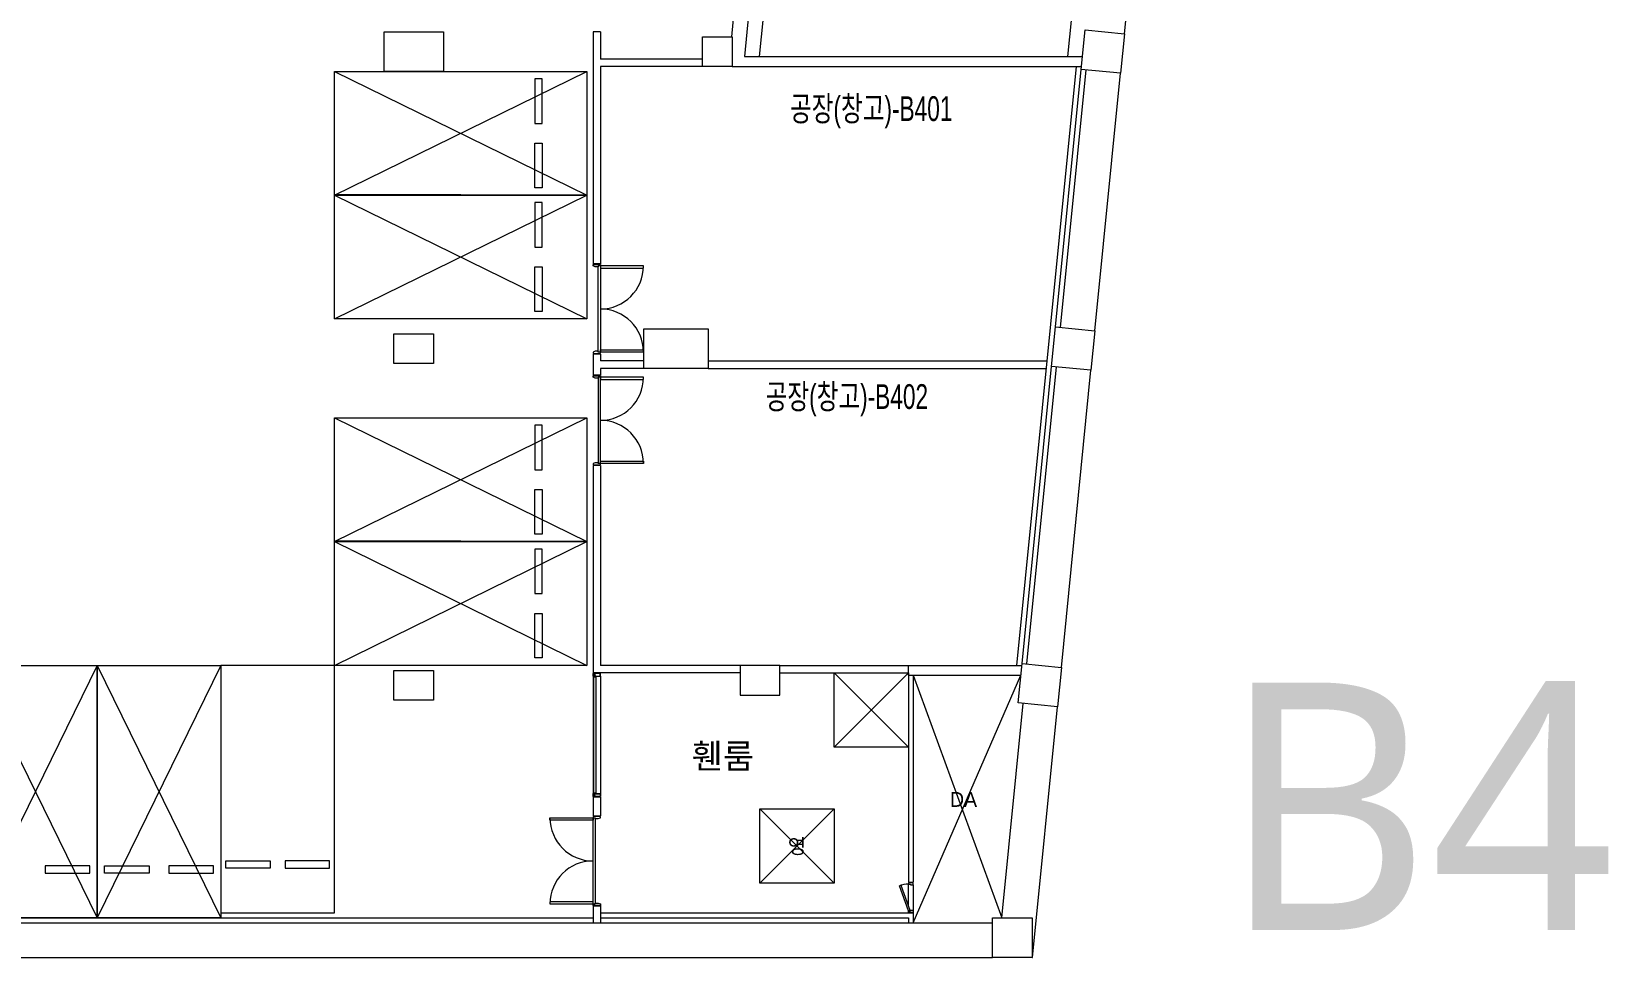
# Model space of a CAD drawing. Header units: millimetres. Extents: x 43806 to 399860, y -65551 to 59129.
# Drawn here: x 185250 to 217128, y -64843 to -46138 of the extents above; entities that cross this region are included whole.
import ezdxf
from ezdxf.enums import TextEntityAlignment as Align

# ---------------------------------------------------------------- set-up
doc = ezdxf.new("R2010")
doc.units = ezdxf.units.MM
doc.header["$LTSCALE"] = 400
doc.header["$MEASUREMENT"] = 0
doc.layers.add('A', color=8, linetype='CONTINUOUS', lineweight=0)
doc.layers.add('만공차등 배관', color=4, linetype='CONTINUOUS')
doc.styles.add('CS', font='', dxfattribs={"height": 300})
doc.styles.add('맑은고딕', font='')
doc.styles.get('CS').set_extended_font_data('HYwulM')
doc.styles.get('맑은고딕').set_extended_font_data('Malgun Gothic')

msp = doc.modelspace()

# ---------------------------------------------------------------- linework, layer by layer
at = {"layer": 'A', "ltscale": 2}
for p, q in [((201422, -28929), (199660, -46643)), ((201721, -28948), (199961, -46643)), ((207908, -29391), (206192, -46643)), ((200333, -36843), (199398, -46243)), ((207343, -46185), (208258, -36981)), ((192375, -46143), (193575, -46143)), ((192375, -46943), (192375, -46143)), ((193575, -46143), (193575, -46943)), ((196600, -46143), (196600, -50833)), ((196750, -46143), (196600, -46143)), ((196750, -46143), (196750, -46693)), ((198815, -46243), (199415, -46243)), ((198815, -46843), (198815, -46243)), ((199415, -46243), (199415, -46843)), ((198815, -46693), (196750, -46693)), ((196750, -46843), (196750, -50833)), ((198815, -46843), (196750, -46843)), ((199415, -46843), (198815, -46843)), ((199415, -46843), (206473, -46843)), ((199660, -46643), (206493, -46643)), ((205169, -58943), (206373, -46843)), ((193575, -46943), (192375, -46943)), ((205950, -52106), (206468, -46902)), ((206050, -52115), (206567, -46912)), ((206746, -52185), (207264, -46981)), ((196750, -50833), (196600, -50833)), ((192575, -52243), (193375, -52243)), ((192575, -52843), (192575, -52243)), ((193375, -52243), (193375, -52843)), ((197630, -52143), (198930, -52143)), ((197630, -52943), (197630, -52143)), ((198930, -52143), (198930, -52943)), ((193375, -52843), (192575, -52843)), ((196600, -52653), (196600, -53083)), ((196750, -52653), (196600, -52653)), ((196750, -52653), (196750, -52793)), ((197630, -52793), (196750, -52793)), ((198930, -52793), (205781, -52793)), ((205274, -58906), (205871, -52902)), ((205373, -58915), (205970, -52912)), ((196750, -53083), (196600, -53083)), ((196750, -52943), (196750, -53083)), ((197630, -52943), (196750, -52943)), ((198930, -52943), (197630, -52943)), ((198930, -52943), (205766, -52943)), ((206070, -58985), (206667, -52981)), ((196600, -54903), (196600, -59093)), ((196750, -54903), (196600, -54903)), ((196750, -54903), (196750, -58943)), ((199575, -58943), (196750, -58943)), ((200375, -58943), (199575, -58943)), ((199575, -58943), (199575, -59543)), ((200375, -58943), (202975, -58943)), ((200375, -59543), (200375, -58943)), ((202975, -58943), (205270, -58943)), ((202975, -59143), (202975, -58943)), ((192575, -59043), (193375, -59043)), ((192575, -59643), (192575, -59043)), ((193375, -59043), (193375, -59643)), ((199575, -59093), (196600, -59093)), ((200375, -59093), (202975, -59093)), ((202975, -59143), (202975, -63323)), ((202975, -59143), (205250, -59143)), ((203075, -59143), (203075, -63323)), ((199575, -59543), (200375, -59543)), ((193375, -59643), (192575, -59643)), ((204863, -64043), (205294, -59712)), ((205487, -64843), (205990, -59781)), ((196600, -61603), (196600, -61983)), ((196750, -61603), (196750, -61983)), ((196600, -61983), (196750, -61983)), ((202975, -63323), (203075, -63323)), ((143675, -64043), (196600, -64043)), ((196600, -63803), (196600, -64143)), ((196600, -63803), (196750, -63803)), ((196750, -63803), (196750, -64143)), ((196750, -63943), (203075, -63943)), ((196750, -64043), (202975, -64043)), ((202975, -64043), (202975, -64143)), ((203075, -63943), (203075, -64143)), ((204675, -64043), (205475, -64043)), ((204675, -64843), (204675, -64043)), ((205475, -64043), (205475, -64843)), ((141025, -64143), (204675, -64143)), ((140442, -64843), (204675, -64843)), ((205475, -64843), (204675, -64843)), ((205475, -64843), (205487, -64843))]:
    msp.add_line(p, q, dxfattribs=at)
at = {"layer": 'A', "ltscale": 4}
for p, q in [((206468, -46902), (206547, -46106)), ((206547, -46106), (207343, -46185)), ((207343, -46185), (207264, -46981)), ((207264, -46981), (206468, -46902)), ((205871, -52902), (205950, -52106)), ((205950, -52106), (206746, -52185)), ((206746, -52185), (206667, -52981)), ((206667, -52981), (205871, -52902)), ((205194, -59702), (205274, -58906)), ((205274, -58906), (206070, -58985)), ((206070, -58985), (205990, -59781)), ((205990, -59781), (205194, -59702))]:
    msp.add_line(p, q, dxfattribs=at)
at = {"layer": 'A'}
for p, q in [((191375, -49443), (196475, -46943)), ((191375, -46943), (196475, -49443)), ((191375, -49443), (191375, -46943)), ((191375, -46943), (196475, -46943)), ((195425, -47093), (195425, -47993)), ((195575, -47093), (195425, -47093)), ((195575, -47993), (195575, -47093)), ((196475, -46943), (196475, -49443)), ((195425, -47993), (195575, -47993)), ((195425, -49293), (195425, -48393)), ((195425, -48393), (195575, -48393)), ((195575, -48393), (195575, -49293)), ((195575, -49293), (195425, -49293)), ((191375, -51943), (196475, -49443)), ((191375, -49443), (196475, -51943)), ((191375, -51943), (191375, -49443)), ((191375, -49443), (196475, -49443)), ((196475, -49443), (191375, -49443)), ((195425, -49593), (195425, -50493)), ((195575, -49593), (195425, -49593)), ((195575, -50493), (195575, -49593)), ((196475, -49443), (196475, -51943)), ((195425, -50493), (195575, -50493)), ((195425, -51793), (195425, -50893)), ((195425, -50893), (195575, -50893)), ((195575, -50893), (195575, -51793)), ((196600, -50873), (196600, -50843)), ((196600, -50843), (196750, -50843)), ((196645, -50888), (196600, -50873)), ((196600, -50873), (196600, -50873)), ((196705, -50888), (196645, -50888)), ((196750, -50873), (196705, -50873)), ((196705, -50873), (196705, -50888)), ((196705, -52598), (196705, -50888)), ((196750, -50843), (196750, -50843)), ((196750, -50843), (196750, -50873)), ((196750, -50873), (196750, -52613)), ((197620, -50873), (196750, -50873)), ((196750, -50873), (196750, -50918)), ((196750, -50918), (197620, -50918)), ((197620, -50918), (197620, -50873)), ((196475, -51943), (191375, -51943)), ((195575, -51793), (195425, -51793)), ((196645, -52598), (196600, -52613)), ((196705, -52598), (196645, -52598)), ((196705, -52613), (196705, -52598)), ((196750, -52568), (197620, -52568)), ((196750, -52613), (196750, -52568)), ((197620, -52568), (197620, -52613)), ((196600, -52613), (196600, -52613)), ((196600, -52613), (196600, -52643)), ((196600, -52643), (196750, -52643)), ((196750, -52613), (196705, -52613)), ((197620, -52613), (196750, -52613)), ((196750, -52643), (196750, -52613)), ((196750, -52643), (196750, -52643)), ((196600, -53123), (196600, -53093)), ((196600, -53093), (196750, -53093)), ((196645, -53138), (196600, -53123)), ((196600, -53123), (196600, -53123)), ((196705, -53138), (196645, -53138)), ((196750, -53123), (196705, -53123)), ((196705, -53123), (196705, -53138)), ((196705, -53138), (196705, -54848)), ((196750, -53093), (196750, -53093)), ((196750, -53093), (196750, -53123)), ((196750, -54863), (196750, -53123)), ((197620, -53123), (196750, -53123)), ((196750, -53123), (196750, -53168)), ((196750, -53168), (197620, -53168)), ((197620, -53168), (197620, -53123)), ((191375, -56443), (196475, -53943)), ((191375, -53943), (196475, -56443)), ((191375, -56443), (191375, -53943)), ((191375, -53943), (196475, -53943)), ((195425, -54093), (195425, -54993)), ((195575, -54093), (195425, -54093)), ((195575, -54993), (195575, -54093)), ((196475, -53943), (196475, -56443)), ((196750, -54818), (197620, -54818)), ((196750, -54863), (196750, -54818)), ((197620, -54818), (197620, -54863)), ((195425, -54993), (195575, -54993)), ((196645, -54848), (196600, -54863)), ((196600, -54863), (196600, -54863)), ((196600, -54863), (196600, -54893)), ((196600, -54893), (196750, -54893)), ((196705, -54848), (196645, -54848)), ((196705, -54863), (196705, -54848)), ((196750, -54863), (196705, -54863)), ((197620, -54863), (196750, -54863)), ((196750, -54893), (196750, -54863)), ((196750, -54893), (196750, -54893)), ((195425, -56293), (195425, -55393)), ((195425, -55393), (195575, -55393)), ((195575, -55393), (195575, -56293)), ((195575, -56293), (195425, -56293)), ((191375, -58943), (196475, -56443)), ((191375, -56443), (196475, -58943)), ((191375, -58943), (191375, -56443)), ((191375, -56443), (196475, -56443)), ((196475, -56443), (191375, -56443)), ((195425, -56593), (195425, -57493)), ((195575, -56593), (195425, -56593)), ((195575, -57493), (195575, -56593)), ((196475, -56443), (196475, -58943)), ((195425, -57493), (195575, -57493)), ((195425, -58793), (195425, -57893)), ((195425, -57893), (195575, -57893)), ((195575, -57893), (195575, -58793)), ((184075, -58943), (186575, -64043)), ((186575, -58943), (184075, -64043)), ((184075, -58943), (186575, -58943)), ((186575, -58943), (186575, -64043)), ((186575, -58943), (189075, -64043)), ((189075, -58943), (186575, -64043)), ((186575, -64043), (186575, -58943)), ((186575, -58943), (189075, -58943)), ((189075, -58943), (189075, -64043)), ((191375, -58943), (189075, -58943)), ((189075, -58943), (189075, -63943)), ((196475, -58943), (191375, -58943)), ((191375, -63943), (191375, -58943)), ((195575, -58793), (195425, -58793)), ((196607, -59103), (196600, -59103)), ((196600, -59103), (196600, -59163)), ((196600, -59163), (196600, -61533)), ((196600, -59163), (196607, -59163)), ((196602, -59131), (196602, -59111)), ((196602, -59111), (196604, -59111)), ((196602, -59155), (196602, -59136)), ((196604, -59155), (196602, -59155)), ((196612, -59132), (196603, -59132)), ((196603, -59135), (196612, -59135)), ((196604, -59105), (196605, -59105)), ((196604, -59106), (196608, -59106)), ((196605, -59109), (196604, -59109)), ((196604, -59111), (196604, -59110)), ((196604, -59110), (196604, -59110)), ((196604, -59157), (196604, -59155)), ((196604, -59157), (196604, -59157)), ((196605, -59162), (196604, -59162)), ((196605, -59105), (196605, -59105)), ((196605, -59105), (196607, -59105)), ((196605, -59111), (196605, -59109)), ((196610, -59111), (196605, -59111)), ((196607, -59162), (196605, -59161)), ((196605, -59161), (196605, -59162)), ((196607, -59105), (196607, -59103)), ((196608, -59156), (196607, -59156)), ((196607, -59156), (196607, -59163)), ((196607, -59163), (196607, -59162)), ((196607, -59163), (196614, -59163)), ((196608, -59106), (196608, -59103)), ((196608, -59103), (196610, -59103)), ((196608, -59161), (196608, -59156)), ((196614, -59162), (196609, -59162)), ((196611, -59102), (196610, -59103)), ((196610, -59103), (196610, -59103)), ((196610, -59105), (196610, -59104)), ((196610, -59104), (196611, -59104)), ((196610, -59106), (196610, -59105)), ((196610, -59105), (196610, -59105)), ((196612, -59106), (196610, -59106)), ((196610, -59111), (196611, -59111)), ((196624, -59163), (196610, -59163)), ((196610, -59163), (196610, -59179)), ((196610, -59179), (196610, -61518)), ((196610, -59179), (196614, -59179)), ((196612, -59101), (196611, -59101)), ((196611, -59101), (196611, -59101)), ((196611, -59101), (196611, -59102)), ((196611, -59104), (196612, -59102)), ((196611, -59108), (196611, -59107)), ((196611, -59107), (196612, -59107)), ((196612, -59108), (196611, -59108)), ((196611, -59108), (196611, -59108)), ((196611, -59110), (196611, -59109)), ((196611, -59109), (196612, -59109)), ((196611, -59112), (196611, -59110)), ((196611, -59110), (196611, -59110)), ((196611, -59111), (196611, -59112)), ((196611, -59170), (196611, -59165)), ((196611, -59165), (196624, -59165)), ((196654, -59170), (196611, -59170)), ((196611, -59177), (196611, -59171)), ((196611, -59171), (196654, -59171)), ((196614, -59177), (196611, -59177)), ((196612, -59102), (196612, -59101)), ((196612, -59101), (196612, -59101)), ((196638, -59103), (196612, -59103)), ((196612, -59103), (196612, -59123)), ((196612, -59107), (196612, -59106)), ((196612, -59107), (196612, -59107)), ((196612, -59107), (196612, -59107)), ((196612, -59109), (196612, -59108)), ((196612, -59109), (196612, -59109)), ((196612, -59109), (196612, -59109)), ((196612, -59123), (196638, -59123)), ((196637, -59104), (196613, -59104)), ((196613, -59104), (196613, -59122)), ((196613, -59122), (196637, -59122)), ((196613, -59136), (196613, -59136)), ((196625, -59130), (196614, -59130)), ((196614, -59137), (196625, -59137)), ((196614, -59163), (196614, -59162)), ((196614, -59179), (196614, -59177)), ((196615, -59135), (196615, -59132)), ((196615, -59132), (196625, -59132)), ((196625, -59135), (196615, -59135)), ((196615, -59171), (196619, -59171)), ((196637, -59132), (196616, -59132)), ((196616, -59135), (196637, -59135)), ((196616, -59161), (196617, -59159)), ((196616, -59171), (196616, -59161)), ((196616, -59161), (196618, -59162)), ((196616, -59162), (196618, -59163)), ((196616, -59163), (196618, -59164)), ((196616, -59165), (196618, -59165)), ((196616, -59166), (196618, -59166)), ((196616, -59167), (196618, -59167)), ((196616, -59168), (196618, -59168)), ((196616, -59169), (196618, -59170)), ((196616, -59170), (196618, -59171)), ((196616, -59173), (196616, -59173)), ((196617, -59130), (196621, -59130)), ((196617, -59157), (196617, -59175)), ((196617, -59159), (196618, -59161)), ((196617, -59173), (196617, -59173)), ((196617, -59173), (196617, -59173)), ((196617, -59173), (196617, -59173)), ((196618, -59128), (196618, -59128)), ((196618, -59130), (196618, -59140)), ((196618, -59131), (196620, -59130)), ((196618, -59132), (196621, -59131)), ((196618, -59133), (196620, -59132)), ((196618, -59134), (196621, -59133)), ((196618, -59136), (196621, -59135)), ((196618, -59135), (196620, -59135)), ((196618, -59137), (196620, -59137)), ((196618, -59138), (196621, -59138)), ((196618, -59139), (196620, -59139)), ((196618, -59140), (196619, -59141)), ((196618, -59171), (196618, -59161)), ((196618, -59173), (196618, -59173)), ((196619, -59143), (196619, -59126)), ((196619, -59128), (196620, -59128)), ((196619, -59128), (196619, -59128)), ((196619, -59141), (196621, -59140)), ((196620, -59128), (196620, -59128)), ((196620, -59128), (196621, -59128)), ((196621, -59130), (196621, -59140)), ((196624, -59165), (196624, -59163)), ((196625, -59132), (196625, -59130)), ((196625, -59137), (196625, -59135)), ((196637, -59122), (196637, -59104)), ((196638, -59123), (196638, -59103)), ((196750, -59103), (196638, -59103)), ((196638, -59103), (196638, -59131)), ((196638, -59136), (196638, -59163)), ((196638, -59163), (196750, -59163)), ((196640, -59106), (196640, -59160)), ((196747, -59105), (196641, -59105)), ((196641, -59161), (196747, -59161)), ((196655, -59163), (196641, -59163)), ((196641, -59163), (196641, -59165)), ((196641, -59165), (196654, -59165)), ((196654, -59177), (196651, -59177)), ((196651, -59177), (196651, -59179)), ((196651, -59179), (196655, -59179)), ((196654, -59165), (196654, -59170)), ((196654, -59171), (196654, -59177)), ((196655, -59179), (196655, -59163)), ((196655, -59179), (196655, -61533)), ((196748, -59160), (196748, -59106)), ((196750, -59163), (196750, -59103)), ((196750, -59163), (196750, -61533)), ((201475, -59093), (202975, -60593)), ((202975, -59093), (201475, -60593)), ((201475, -59093), (202975, -59093)), ((201475, -60593), (201475, -59093)), ((202975, -59093), (202975, -60593)), ((203075, -64143), (205250, -59143)), ((203075, -59143), (204863, -64043)), ((202975, -60593), (201475, -60593)), ((196610, -61533), (196610, -61518)), ((196610, -61518), (196614, -61518)), ((196614, -61519), (196611, -61519)), ((196611, -61519), (196611, -61525)), ((196614, -61518), (196614, -61519)), ((196616, -61524), (196616, -61524)), ((196617, -61539), (196617, -61521)), ((196617, -61524), (196617, -61523)), ((196617, -61524), (196617, -61523)), ((196617, -61524), (196617, -61524)), ((196618, -61524), (196618, -61524)), ((196651, -61519), (196651, -61518)), ((196651, -61518), (196655, -61518)), ((196654, -61519), (196651, -61519)), ((196654, -61525), (196654, -61519)), ((196655, -61518), (196655, -61533)), ((196600, -61593), (196600, -61533)), ((196600, -61533), (196607, -61533)), ((196607, -61593), (196600, -61593)), ((196750, -61603), (196600, -61603)), ((196604, -61541), (196602, -61541)), ((196602, -61541), (196602, -61561)), ((196602, -61566), (196602, -61585)), ((196602, -61585), (196604, -61585)), ((196603, -61562), (196612, -61562)), ((196612, -61565), (196603, -61565)), ((196605, -61535), (196604, -61535)), ((196604, -61540), (196604, -61540)), ((196604, -61540), (196604, -61541)), ((196604, -61585), (196604, -61587)), ((196604, -61587), (196604, -61587)), ((196605, -61588), (196604, -61588)), ((196604, -61591), (196608, -61591)), ((196604, -61592), (196605, -61592)), ((196607, -61535), (196605, -61535)), ((196605, -61535), (196605, -61535)), ((196610, -61585), (196605, -61585)), ((196605, -61585), (196605, -61588)), ((196605, -61592), (196605, -61591)), ((196605, -61591), (196607, -61592)), ((196607, -61541), (196607, -61533)), ((196607, -61533), (196614, -61533)), ((196607, -61533), (196607, -61535)), ((196608, -61541), (196607, -61541)), ((196607, -61592), (196607, -61593)), ((196608, -61535), (196608, -61541)), ((196608, -61591), (196608, -61593)), ((196608, -61593), (196610, -61593)), ((196614, -61534), (196609, -61534)), ((196624, -61533), (196610, -61533)), ((196610, -61585), (196611, -61585)), ((196612, -61590), (196610, -61591)), ((196610, -61591), (196610, -61591)), ((196610, -61591), (196610, -61592)), ((196610, -61592), (196610, -61592)), ((196610, -61592), (196611, -61593)), ((196610, -61593), (196610, -61594)), ((196611, -61595), (196610, -61594)), ((196611, -61525), (196654, -61525)), ((196654, -61527), (196611, -61527)), ((196611, -61527), (196611, -61532)), ((196611, -61532), (196624, -61532)), ((196611, -61585), (196611, -61585)), ((196611, -61585), (196611, -61586)), ((196611, -61586), (196611, -61587)), ((196611, -61587), (196611, -61587)), ((196611, -61587), (196612, -61587)), ((196612, -61588), (196611, -61588)), ((196611, -61588), (196611, -61589)), ((196611, -61589), (196611, -61589)), ((196611, -61589), (196612, -61590)), ((196611, -61593), (196612, -61594)), ((196611, -61596), (196611, -61595)), ((196612, -61596), (196611, -61596)), ((196611, -61596), (196611, -61596)), ((196612, -61573), (196638, -61573)), ((196612, -61593), (196612, -61573)), ((196612, -61587), (196612, -61587)), ((196612, -61587), (196612, -61588)), ((196612, -61588), (196612, -61588)), ((196612, -61590), (196612, -61590)), ((196612, -61590), (196612, -61590)), ((196612, -61590), (196612, -61590)), ((196638, -61593), (196612, -61593)), ((196612, -61594), (196612, -61596)), ((196612, -61596), (196612, -61596)), ((196613, -61561), (196613, -61561)), ((196613, -61592), (196613, -61574)), ((196613, -61574), (196637, -61574)), ((196637, -61592), (196613, -61592)), ((196614, -61533), (196614, -61534)), ((196614, -61560), (196625, -61560)), ((196625, -61567), (196614, -61567)), ((196615, -61525), (196619, -61525)), ((196625, -61562), (196615, -61562)), ((196615, -61562), (196615, -61565)), ((196615, -61565), (196625, -61565)), ((196616, -61525), (196616, -61535)), ((196616, -61527), (196618, -61526)), ((196616, -61528), (196618, -61527)), ((196616, -61529), (196618, -61528)), ((196616, -61530), (196618, -61529)), ((196616, -61531), (196618, -61530)), ((196616, -61532), (196618, -61531)), ((196616, -61533), (196618, -61532)), ((196616, -61534), (196618, -61533)), ((196616, -61535), (196617, -61537)), ((196616, -61535), (196618, -61535)), ((196616, -61562), (196637, -61562)), ((196637, -61565), (196616, -61565)), ((196617, -61537), (196618, -61535)), ((196617, -61567), (196621, -61567)), ((196618, -61525), (196618, -61535)), ((196618, -61557), (196619, -61555)), ((196618, -61567), (196618, -61557)), ((196618, -61557), (196620, -61558)), ((196618, -61558), (196621, -61559)), ((196618, -61559), (196620, -61560)), ((196618, -61560), (196621, -61561)), ((196618, -61561), (196620, -61562)), ((196618, -61562), (196621, -61563)), ((196618, -61563), (196620, -61564)), ((196618, -61565), (196621, -61565)), ((196618, -61565), (196620, -61566)), ((196618, -61568), (196618, -61568)), ((196619, -61553), (196619, -61570)), ((196619, -61555), (196621, -61557)), ((196619, -61568), (196620, -61568)), ((196619, -61568), (196619, -61568)), ((196620, -61568), (196620, -61568)), ((196620, -61568), (196621, -61568)), ((196621, -61567), (196621, -61557)), ((196624, -61532), (196624, -61533)), ((196625, -61560), (196625, -61562)), ((196625, -61565), (196625, -61567)), ((196637, -61574), (196637, -61592)), ((196638, -61561), (196638, -61533)), ((196638, -61533), (196750, -61533)), ((196638, -61593), (196638, -61566)), ((196638, -61573), (196638, -61593)), ((196750, -61593), (196638, -61593)), ((196640, -61590), (196640, -61536)), ((196641, -61533), (196641, -61532)), ((196641, -61532), (196654, -61532)), ((196655, -61533), (196641, -61533)), ((196641, -61535), (196747, -61535)), ((196747, -61591), (196641, -61591)), ((196654, -61532), (196654, -61527)), ((196748, -61536), (196748, -61590)), ((196750, -61533), (196750, -61593)), ((199975, -63343), (201475, -61843)), ((199975, -61843), (201475, -63343)), ((199975, -61843), (201475, -61843)), ((199975, -63343), (199975, -61843)), ((201475, -61843), (201475, -63343)), ((195730, -62068), (195730, -62023)), ((195730, -62023), (196600, -62023)), ((196600, -62068), (195730, -62068)), ((196600, -61993), (196600, -61993)), ((196600, -61993), (196600, -62023)), ((196750, -61993), (196600, -61993)), ((196600, -63763), (196600, -62023)), ((196600, -62023), (196600, -62068)), ((196600, -62023), (196645, -62023)), ((196645, -62023), (196645, -62038)), ((196645, -62038), (196645, -63748)), ((196645, -62038), (196705, -62038)), ((196705, -62038), (196750, -62023)), ((196750, -62023), (196750, -61993)), ((196750, -62023), (196750, -62023)), ((186425, -62993), (185525, -62993)), ((185525, -62993), (185525, -63143)), ((186425, -63143), (186425, -62993)), ((186725, -62993), (187625, -62993)), ((186725, -63143), (186725, -62993)), ((187625, -62993), (187625, -63143)), ((188925, -62993), (188025, -62993)), ((188025, -62993), (188025, -63143)), ((188925, -63143), (188925, -62993)), ((189175, -62893), (190075, -62893)), ((189175, -63043), (189175, -62893)), ((190075, -63043), (189175, -63043)), ((190075, -62893), (190075, -63043)), ((191275, -62893), (190375, -62893)), ((190375, -62893), (190375, -63043)), ((190375, -63043), (191275, -63043)), ((191275, -63043), (191275, -62893)), ((185525, -63143), (186425, -63143)), ((187625, -63143), (186725, -63143)), ((188025, -63143), (188925, -63143)), ((201475, -63343), (199975, -63343)), ((202975, -63903), (202793, -63395)), ((202826, -63384), (203008, -63891)), ((203075, -63333), (202975, -63333)), ((202975, -63333), (202975, -63363)), ((202975, -63799), (202975, -63363)), ((202975, -63363), (203015, -63363)), ((203015, -63363), (203015, -63378)), ((203015, -63378), (203035, -63378)), ((203035, -63378), (203035, -63378)), ((203035, -63378), (203075, -63378)), ((203075, -63378), (203075, -63333)), ((203075, -63333), (203075, -63333)), ((203075, -63378), (203075, -63888)), ((196600, -63718), (195730, -63718)), ((195730, -63718), (195730, -63763)), ((196600, -63763), (196600, -63718)), ((196645, -63763), (196645, -63748)), ((196645, -63748), (196705, -63748)), ((196705, -63748), (196750, -63763)), ((186575, -64043), (184075, -64043)), ((189075, -64043), (186575, -64043)), ((189075, -63943), (191375, -63943)), ((195730, -63763), (196600, -63763)), ((196600, -63793), (196600, -63763)), ((196600, -63763), (196645, -63763)), ((196600, -63793), (196600, -63793)), ((196750, -63793), (196600, -63793)), ((196750, -63763), (196750, -63763)), ((196750, -63763), (196750, -63793)), ((203008, -63891), (202975, -63903)), ((202975, -63933), (202975, -63903)), ((202975, -63903), (203015, -63903)), ((203075, -63933), (202975, -63933)), ((203015, -63903), (203015, -63888)), ((203015, -63888), (203035, -63888)), ((203035, -63888), (203035, -63888)), ((203035, -63888), (203075, -63888)), ((203075, -63888), (203075, -63933)), ((203075, -63933), (203075, -63933))]:
    msp.add_line(p, q, dxfattribs=at)
for centre, radius, start, end in [((196750, -50873), 870, 270, 0), ((196750, -52613), 870, 0, 90), ((196750, -53123), 870, 270, 0), ((196750, -54863), 870, 0, 90), ((196596, -59177), 13.8, 13.4137, 76.5863), ((196604, -59107), 2.4, 90, 270), ((196604, -59159), 2.4, 90, 270), ((196604, -59107), 1.4, 90, 270), ((196603, -59131), 1, 180, 270), ((196603, -59136), 1, 90, 180), ((196609, -59161), 1, 180, 270), ((196612, -59131), 1, 270, 0), ((196612, -59136), 1, 0, 90), ((196614, -59131), 1, 90, 180), ((196614, -59136), 1, 180, 270), ((196616, -59133), 1.5, 90, 270), ((196637, -59131), 1, 270, 0), ((196637, -59136), 1, 0, 90), ((196641, -59106), 1, 90, 180), ((196641, -59160), 1, 180, 270), ((196747, -59106), 1, 0, 90), ((196747, -59160), 1, 270, 0), ((196596, -61520), 13.8, 283.4137, 346.5863), ((196604, -61537), 2.4, 90, 270), ((196604, -61589), 2.4, 90, 270), ((196603, -61561), 1, 180, 270), ((196603, -61566), 1, 90, 180), ((196604, -61589), 1.4, 90, 270), ((196609, -61535), 1, 90, 180), ((196612, -61561), 1, 270, 0), ((196612, -61566), 1, 0, 90), ((196614, -61561), 1, 90, 180), ((196614, -61566), 1, 180, 270), ((196616, -61563), 1.5, 90, 270), ((196637, -61561), 1, 270, 0), ((196637, -61566), 1, 0, 90), ((196641, -61536), 1, 90, 180), ((196641, -61590), 1, 180, 270), ((196747, -61536), 1, 0, 90), ((196747, -61590), 1, 270, 0), ((196600, -62023), 870, 180, 270), ((196600, -63763), 870, 90, 180), ((202975, -63903), 540, 90, 109.6601), ((202975, -63903), 540, 105.9439, 109.6601)]:
    msp.add_arc(centre, radius, start, end, dxfattribs=at)
at = {"layer": 'A', "extrusion": (0, 0, -1)}
for centre, major_axis, start_param, end_param in [((196617, -59171), (-1.78, 1.78), 2.663335, 5.190647), ((196615, -59171), (-0.152, 0.152), 5.190647, 7.068583), ((196617, -59171), (1.52, 1.52), 2.523643, 2.943192), ((196619, -59130), (1.73, 1.73), 4.234131, 6.761443), ((196617, -59130), (0.148, 0.148), 2.356194, 4.234131), ((196617, -59171), (-1.52, 1.52), 3.339993, 3.759543), ((196619, -59130), (-1.48, 1.48), 0.198401, 0.61795), ((196619, -59171), (-0.152, 0.152), 0.785398, 2.663335), ((196619, -59130), (-1.48, 1.48), 0.952846, 1.372396), ((196621, -59130), (0.148, 0.148), 0.478258, 2.356194)]:
    msp.add_ellipse(centre, major_axis=major_axis, ratio=1, start_param=start_param, end_param=end_param, dxfattribs=at)
at = {"layer": 'A'}
for centre, major_axis, start_param, end_param in [((196617, -61526), (1.78, 1.78), 5.804927, 8.33224), ((196617, -61526), (-1.52, 1.52), -0.61795, -0.198401), ((196617, -61526), (-1.52, 1.52), -1.372396, -0.952846), ((196615, -61525), (0.152, 0.152), 2.049054, 3.926991), ((196619, -61566), (-1.73, 1.73), 1.092538, 3.619851), ((196617, -61567), (-0.148, 0.148), -0.785398, 1.092538), ((196619, -61566), (1.48, 1.48), 3.339993, 3.759543), ((196619, -61525), (0.152, 0.152), 3.926991, 5.804927), ((196619, -61566), (1.48, 1.48), 4.094439, 4.513988), ((196621, -61567), (-0.148, 0.148), 3.619851, 5.497787)]:
    msp.add_ellipse(centre, major_axis=major_axis, ratio=1, start_param=start_param, end_param=end_param, dxfattribs=at)
at = {"layer": '만공차등 배관', "linetype": 'Continuous', "ltscale": 2}
for points in [[(193925, -49443), (191375, -49443)], [(193925, -56443), (191375, -56443)]]:
    msp.add_lwpolyline(points, dxfattribs=at)

# ---------------------------------------------------------------- texts
at = {"layer": 'A', "style": 'CS', "width": 0.7}
for s, p in [('공장(창고)-B401', (202224, -47945)), ('공장(창고)-B402', (201732, -53762))]:
    msp.add_text(s, height=500, dxfattribs=at).set_placement(p, align=Align.CENTER)
at = {"layer": 'A'}
for s, height, style, p in [('B4', 5000, '맑은고딕', (213279, -64289)), ('휀룸', 500, 'CS', (199225, -61027)), ('DA', 300, 'CS', (204091, -61801))]:
    msp.add_text(s, height=height, dxfattribs=dict(at, style=style)).set_placement(p, align=Align.CENTER)
at = {"layer": 'A', "style": 'CS'}
msp.add_text('영', height=300, dxfattribs=at).set_placement((200725, -62593), align=Align.MIDDLE)

doc.saveas('drawing.dxf')
